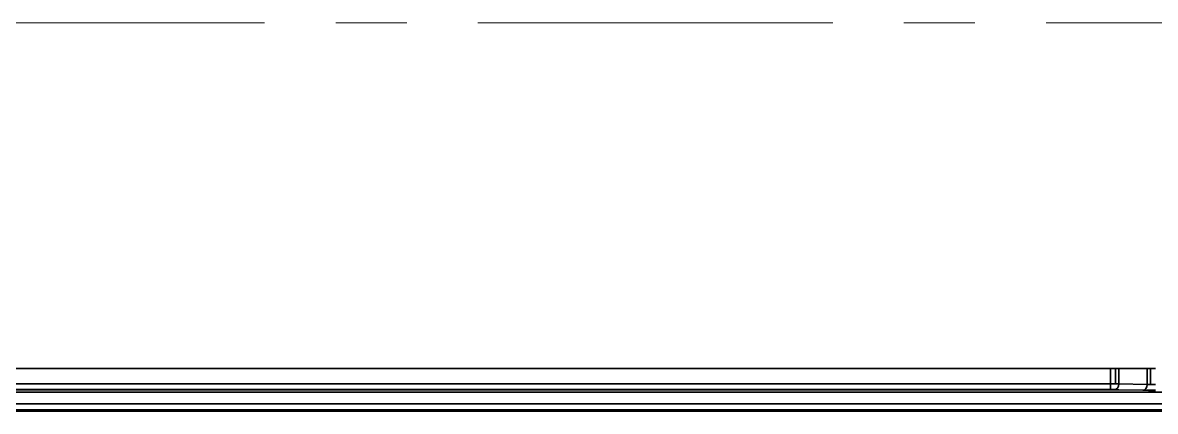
# Model space of a CAD drawing. Header units: millimetres. Extents: x 72 to 604, y 117 to 376.
# Drawn here: x 179.3 to 276.5, y 222.5 to 255.9 of the extents above; entities that cross this region are included whole.
import ezdxf

# ---------------------------------------------------------------- set-up
doc = ezdxf.new("R2010")
doc.units = ezdxf.units.MM
doc.linetypes.add('CENTER', pattern=[50.8, 31.75, -6.35, 6.35, -6.35])
doc.layers.add('4', color=7, linetype='Continuous', true_color=0xffffff)
doc.layers.add('epin', color=13, linetype='Continuous', lineweight=9)

msp = doc.modelspace()

# ---------------------------------------------------------------- linework, layer by layer
at = {"layer": '4', "color": 7, "linetype": 'Continuous', "lineweight": 35}
for p, q in [((136.679, 226.222), (272.608, 226.222)), ((273.318, 226.222), (272.608, 226.222)), ((272.608, 226.222), (272.608, 224.891)), ((273.024, 224.891), (273.024, 226.222)), ((275.745, 226.222), (273.318, 226.222)), ((273.318, 224.889), (273.318, 226.222)), ((275.745, 226.222), (275.745, 224.846)), ((275.745, 226.222), (276.455, 226.222)), ((276.039, 224.841), (276.039, 226.222)), ((272.608, 224.891), (136.679, 224.891)), ((272.608, 224.891), (272.608, 224.389)), ((275.745, 224.846), (273.318, 224.889)), ((136.679, 224.397), (272.605, 224.397)), ((136.679, 224.389), (272.608, 224.389)), ((386.318, 224.187), (138.524, 224.187)), ((275.389, 224.344), (272.963, 224.386)), ((275.739, 224.35), (273.312, 224.392)), ((386.318, 223.173), (138.524, 223.173)), ((386.328, 222.679), (138.524, 222.679)), ((138.524, 222.671), (386.318, 222.671)), ((396.189, 222.539), (129.027, 222.539))]:
    msp.add_line(p, q, dxfattribs=at)
for centre, major_axis, ratio, start_param, end_param in [((272.608, 224.883), (1.005, 0), 0.008728, 0.785398, 1.570796), ((272.963, 224.889), (0.009, 0.502), 0.707053, 3.166275, 4.72473), ((275.389, 224.846), (-0.009, -0.502), 0.707053, 0.024682, 1.583137), ((276.455, 224.865), (1.005, 0), 0.026183, 3.926991, 4.712389), ((272.608, 224.38), (1.005, 0), 0.017455, 0.793741, 1.573158), ((272.608, 224.38), (0.503, 0), 0.017455, 0.785398, 1.570796), ((276.455, 224.363), (1.508, 0), 0.017455, 3.926991, 4.712389), ((276.455, 224.362), (1.005, 0), 0.017455, 3.919491, 4.712389)]:
    msp.add_ellipse(centre, major_axis=major_axis, ratio=ratio, start_param=start_param, end_param=end_param, dxfattribs=at)
at = {"layer": 'epin', "color": 1, "linetype": 'CENTER', "lineweight": 18, "ltscale": 0.96}
msp.add_line((72.002, 255.861), (582.002, 255.861), dxfattribs=at)

doc.saveas('drawing.dxf')
